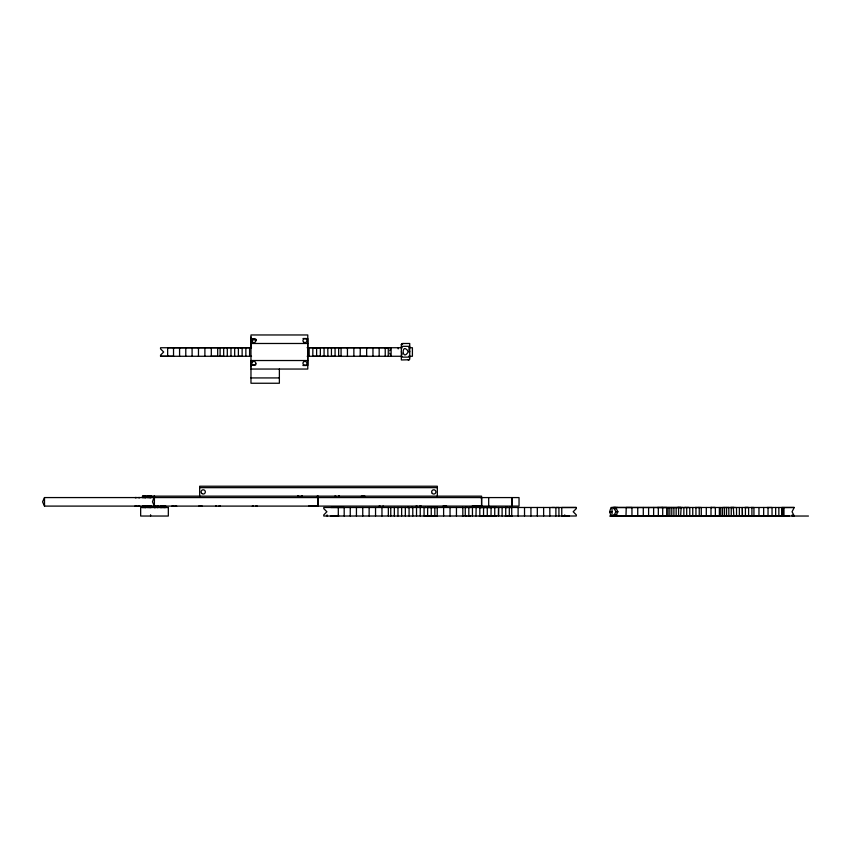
<?xml version="1.0" encoding="UTF-8"?>
<svg xmlns="http://www.w3.org/2000/svg" width="851" height="851" viewBox="0 0 851 851"><rect width="100%" height="100%" fill="white"/><g stroke="black" fill="none" stroke-linecap="round" stroke-linejoin="round"><path stroke-width="1.28" d="M251.513 356.271L160.541 356.271L160.541 355.133L163.669 352.006L160.541 348.878L160.541 347.751L251.524 347.751M250.971 366.919L250.971 360.526L307.775 360.526M250.971 347.038L250.971 337.102M307.775 365.505L307.775 338.517M317.221 496.176L317.997 496.165L318.008 506.1L308.626 506.09M327.071 516.025L327.071 514.887M307.371 347.729L391.109 347.729L391.109 356.271L389.652 353.059M398.204 348.889L398.204 347.74M564.734 516.025L564.734 514.887M631.953 516.025L631.953 507.515L612.029 507.483L612.029 516.004L789.228 516.004L787.228 516.004M637.739 516.025L637.739 507.504M643.292 516.025L643.303 507.504M648.6 516.025L648.6 507.504M653.621 516.025L653.621 507.504M658.334 516.025L658.334 507.504M668.088 516.025L668.088 507.504M669.854 516.025L669.854 507.504M671.79 516.025L671.79 507.504M673.896 516.025L673.896 507.504M676.162 516.025L676.162 507.504M678.577 516.025L678.587 507.504M680.64 516.025L681.151 507.504L626.24 507.483L625.974 516.025M683.864 516.025L683.864 507.504M686.704 516.025L686.704 507.504M689.778 516.025L689.778 507.504M692.757 516.025L692.757 507.504M695.948 516.025L695.948 507.504M706.298 516.025L706.298 507.504M711 516.025L711 507.504M715.372 516.025L715.372 507.504M719.372 516.025L719.372 507.504M720.754 516.025L720.754 507.504M722.52 516.025L722.52 507.504M724.456 516.025L724.456 507.504M726.563 516.025L726.563 507.504M728.828 516.025L728.828 507.504M731.254 516.025L731.254 507.504M731.296 516.025L733.86 516.025L733.317 507.504M736.53 516.025L736.53 507.515M739.37 516.025L739.37 507.515M742.338 516.025L742.338 507.515L742.444 516.025M745.423 516.025L745.423 507.515L748.614 507.504L748.614 516.025L744.657 516.036M751.912 516.025L751.912 507.504M758.964 516.025L758.964 507.515M763.666 516.025L763.666 507.515M768.038 516.025L768.038 507.515M775.655 516.025L775.655 507.504M778.856 516.025L778.856 507.504M782.856 507.504L782.846 516.025L781.643 516.025L781.643 507.504L794.26 507.483L792.047 511.749L794.249 516.004L792.249 516.004L792.249 514.866M615.89 511.759L613.677 516.025L615.688 516.025L617.9 511.759L615.698 507.504L613.688 507.504L615.89 511.759L617.9 511.759M255.736 363.888L255.8 363.366A1.989 1.989 0 0 0 252.821 361.643L252.407 361.962M611.007 516.004L609.635 511.749L611.018 507.483L794.26 507.483M389.652 350.931L391.109 347.74M44.507 497.569L42.55 501.835L44.507 506.1L519.036 506.1L519.036 497.58L44.507 497.569L44.518 506.111M401.353 344.474L402.778 343.506L409.735 343.485L409.735 358.973L408.916 359.76L401.353 359.962L401.353 344.474L403.012 343.485L401.395 344.41M409.384 359.43C410.618 358.548 406.629 360.973 409.161 359.611M401.927 343.836L402.725 343.517M408.916 359.76L408.374 359.941M617.56 507.483L613.411 507.483M330.869 516.025L338.698 516.004L338.304 515.153M338.698 507.483L330.869 507.504M729.084 507.483L722.839 507.483M729.084 516.004L722.839 516.004M325.752 356.25L322.242 356.25M364.866 496.154L361.367 496.154M202.219 506.09L198.719 506.09M310.572 506.111L312.136 506.09M446.584 506.09L443.073 506.09M472.209 506.09L475.709 506.09M492.282 507.483L488.772 507.483M496.41 507.483L492.91 507.483M492.282 516.004L488.772 516.004M496.41 516.004L492.91 516.004M334.762 496.165L335.826 496.165M215.558 506.1L216.622 506.1M379.142 506.1L380.142 506.1M416.065 506.1L417.064 506.1M425.245 507.494L425.84 507.494M462.167 507.483L462.763 507.494M425.245 516.014L425.84 516.014M466.635 516.014L466.891 516.014M316.615 347.751L316.615 356.271L312.806 356.271L312.881 347.751L320.423 347.751M317.487 356.271L320.423 356.271M142.425 497.569L142.425 496.154L481.581 496.165L481.581 497.59L480.804 497.59L481.581 497.59L481.602 506.1L474.145 506.111M383.301 506.1L382.939 506.1M420.224 506.1L420.937 506.1L419.862 506.1M430.691 507.515L433.319 507.504M437.457 507.504L434.818 507.515L434.818 516.025L437.457 516.025M470.465 507.494L469.635 507.483M483.145 507.515L484.57 507.504M481.73 507.504L479.336 507.504L491.091 507.515L491.016 516.025L488.155 516.025M551.756 507.504L554.799 507.504M576.297 507.483L323.763 507.504L323.774 508.643L326.89 511.759L323.774 514.887L323.774 516.025L576.297 516.004L576.297 514.866L573.18 511.738L576.297 508.621L576.297 507.483L561.766 507.504L561.766 516.025L569.202 516.004M680.151 507.504L682.917 507.504M698.501 507.515L701.277 507.504L701.277 516.025L698.501 516.036M684.459 507.483L685.512 507.494M688.842 507.494L687.789 507.483M733.87 507.504L731.307 507.504M710.564 507.483L711.627 507.494M714.957 507.494L713.893 507.483M430.691 516.025L433.319 516.025M462.401 516.014L462.763 516.014M470.465 516.014L470.103 516.014M484.017 516.025L484.57 516.025M684.459 516.014L685.512 516.014M688.842 516.014L687.789 516.014M302.977 338.517L306.573 338.517M250.971 339.23L255.938 339.23M252.29 339.943L256.257 339.943M250.971 343.485L307.775 343.485M401.353 346.325L409.735 346.325M251.385 347.729L167.647 347.751L167.647 356.271M307.232 347.751L402.385 347.74M408.533 347.74L412.405 347.74L412.405 356.271L408.533 356.271M160.541 356.271L173.53 356.271L173.53 347.751M211.197 356.271L217.686 356.271L217.686 347.751M219.76 356.271L223.675 356.271L223.675 347.751M238.323 356.271L240.705 356.271M335.443 356.271L331.443 356.271L331.443 347.751M307.2 356.271L402.385 356.271M401.353 357.122L409.735 357.122M250.971 364.792L255.843 364.792M302.913 365.505L306.562 365.505M250.971 369.047L307.775 369.047L307.775 334.964L250.971 334.964L250.971 383.248L279.373 383.248L279.373 369.047M250.971 377.929L279.373 377.929M199.666 487.655L437.329 487.655M298.903 496.165L297.765 496.165L298.435 496.165M301.169 496.165L302.307 496.165L301.648 496.165M136.798 497.58L135.107 497.58L135.777 497.58M137.968 497.58L139.66 497.58L138.99 497.58M136.798 506.1L135.107 506.1L135.777 506.1M137.968 506.1L139.66 506.1L138.99 506.1M173.721 506.1L172.115 506.1L172.7 506.1M174.891 506.1L176.582 506.1L175.912 506.1M218.888 506.1L220.026 506.1L219.367 506.1M253.545 506.1L252.407 506.1L253.077 506.1M255.811 506.1L256.949 506.1L256.289 506.1M465.497 507.483L467.359 507.494M685.044 507.483L688.257 507.494M711.159 507.483L714.372 507.494M661.621 507.515L666.695 507.504L666.695 516.025L661.621 516.036M677.524 507.504L680.651 507.504M744.657 507.515L747.912 507.504M766.964 507.515L772.038 507.504L772.038 516.025L766.964 516.036M609.635 511.749L612.029 511.749M609.635 516.036L808.45 516.036M677.524 516.025L678.63 516.025M710.787 516.014L711.617 516.014M714.723 516.014L713.893 516.014M240.716 347.751L242.131 347.751L242.131 356.271M341.283 347.751L338.645 347.751L338.645 356.271L341.283 356.271M751.167 507.504L753.943 507.515L753.943 516.025L751.167 516.025M695.246 507.504L699.235 507.515L699.235 516.025L695.246 516.025M730.201 507.504L735.583 507.515M505.175 507.504L507.813 507.515M511.94 507.515L509.313 507.504L509.313 516.025L511.94 516.036M657.323 507.504L662.695 507.515L662.695 516.025L657.323 516.025M677.641 507.504L679.641 507.504M407.235 507.504L408.661 507.504M411.373 507.504L412.788 507.504L412.788 516.025M427.117 507.504L431.031 507.515M435.159 507.515L431.244 507.504L431.244 516.025L435.159 516.036M613.688 508.643L615.698 508.643M613.688 514.887L615.688 514.887M775.293 516.004L783.984 516.025L783.984 507.504M733.307 516.025L733.86 516.025M730.201 516.025L735.583 516.036M483.145 516.025L479.411 516.025L481.73 516.025M505.175 516.025L507.813 516.036M681.162 516.025L682.906 516.025M427.117 516.025L431.031 516.036M483.474 516.025L485.857 516.025M613.401 516.004L617.56 516.004L617.283 515.153M252.407 342.049L252.821 342.368A1.989 1.989 0 0 0 255.8 340.645L255.736 340.134M408.852 349.133L409.735 351.729M402.236 354.314L401.353 351.729M154.425 506.1L152.467 501.835L154.435 496.154L154.382 507.515M318.019 506.1L317.997 496.165M558.926 516.025L558.926 507.504L555.884 507.504L555.884 516.025M388.269 356.271L388.269 347.751L385.226 347.751L385.226 356.271M549.831 507.504L549.831 516.025M543.629 507.504L543.629 516.025M537.321 507.504L537.321 516.025M530.939 507.515L530.939 516.025M524.524 507.515L524.524 516.025M518.11 507.515L518.11 516.025M511.728 507.515L511.728 516.025M505.728 507.504L505.728 516.025M502.101 507.515L502.101 516.025M494.739 507.515L494.739 516.025M488.687 497.58L488.687 506.1M487.283 507.515L487.283 516.025L483.549 516.025L483.549 507.504M481.581 497.59L481.581 506.1M479.826 507.504L479.826 516.025M476.124 507.504L475.996 516.025M472.454 507.504L472.454 516.025M468.827 507.504L468.827 516.025M465.252 507.504L465.252 516.025M462.827 507.504L462.827 516.025M456.455 507.504L456.455 516.025M450.041 507.504L450.041 516.025M443.616 507.504L443.616 516.025M437.329 496.176L437.329 486.229L199.666 486.229L199.666 496.176M437.244 507.504L437.244 516.025M427.617 507.504L427.617 516.025M424.075 507.504L424.075 516.025M420.245 507.504L420.245 516.025M416.522 507.504L416.522 516.025M409.065 507.504L409.065 516.025M405.342 507.504L405.342 516.025M401.64 507.504L401.64 516.025M397.97 507.504L397.97 516.025M394.343 507.504L394.343 516.025M390.769 507.504L390.769 516.025M388.343 507.504L388.343 516.025M381.961 507.515L381.961 516.025M379.163 347.751L379.163 356.271M375.546 507.504L375.546 516.025M372.961 347.751L372.961 356.271M369.132 507.504L369.132 516.025M366.653 347.751L366.653 356.271L360.175 356.271L360.281 347.751M362.749 507.504L362.749 516.025M356.441 507.504L356.441 516.025M353.867 347.751L353.867 356.271M350.25 507.504L350.25 516.025M347.442 347.751L347.442 356.271M344.187 516.025L344.187 507.515L338.304 507.504L338.304 516.025M341.07 347.751L341.07 356.271M335.071 347.751L335.071 356.271M327.773 347.751L327.901 356.271M324.071 347.751L324.071 356.271M320.348 347.751L320.348 356.271M309.168 347.751L309.168 356.271M249.588 347.751L249.588 356.271M245.865 347.751L245.865 356.271M238.397 347.751L238.397 356.271M234.674 347.751L234.674 356.271M230.972 347.751L230.972 356.271M227.302 347.751L227.302 356.271M220.101 347.751L220.101 356.271M211.303 347.751L211.303 356.271M204.889 347.751L204.889 356.271M198.474 347.751L198.474 356.271M192.092 347.751L192.092 356.271M185.784 347.751L185.784 356.271M179.582 347.751L179.582 356.271M165.785 506.09L165.785 507.515M165.498 506.09L165.498 507.515M165.211 506.09L165.211 507.515M164.934 506.09L164.934 507.515M164.668 506.09L164.668 507.515M164.413 506.09L164.434 507.515M164.169 506.09L164.275 507.515M164.105 507.515L163.945 506.09L163.924 507.515M163.711 506.09L163.711 507.515M163.286 506.09L163.286 507.515M162.881 506.09L162.881 507.515M162.498 506.09L162.498 507.515M162.158 506.09L162.158 507.515M161.85 506.09L161.85 507.515M161.573 506.09L161.573 507.515M161.328 506.09L161.328 507.515M161.116 506.09L161.116 507.515M160.935 506.09L160.935 507.515M160.786 506.09L160.786 507.515M160.669 506.09L160.584 507.515M160.477 506.09L160.52 507.515M158.956 506.09L158.956 507.515M157.924 506.09L157.914 507.515M157.818 506.09L157.733 507.515M157.626 506.09L157.626 507.515M157.488 506.09L157.488 507.515M157.318 506.09L157.318 507.515M156.02 506.09L156.02 507.515M155.69 506.09L155.69 507.515M155.403 506.09L155.403 507.515M155.148 506.09L155.148 507.515M154.935 506.09L154.935 507.515M154.754 506.09L154.754 507.515M154.605 506.09L154.605 507.515M154.254 496.154L154.18 497.569M154.191 506.09L154.308 507.515M154.169 496.154L154.169 497.569M154.169 506.09L154.169 507.515M151.723 496.154L151.723 497.569M151.723 506.09L151.723 507.515M150.978 496.154L150.861 497.569M150.861 506.09L150.978 507.515M150.787 496.154L150.68 497.569M150.68 506.09L150.787 507.515M150.553 496.154L150.553 497.569M150.553 506.09L150.553 507.515M150.584 514.759L150.584 516.036M150.393 496.154L150.393 497.569M150.393 506.09L150.393 507.515M150.201 496.154L150.201 497.569M150.201 506.09L150.201 507.515M149.978 496.154L149.978 497.569M149.978 506.09L149.978 507.515M149.723 496.154L149.723 497.569M149.723 506.09L149.723 507.515M149.425 496.154L149.425 497.569M149.425 506.09L149.425 507.515M149.095 496.154L149.095 497.569M149.095 506.09L149.095 507.515M148.723 496.154L148.723 497.569M148.723 506.09L148.723 507.515M148.319 496.154L148.319 497.569M148.319 506.09L148.319 507.515M147.638 497.569L147.34 496.154M147.638 506.09L147.34 507.515M147.17 496.154L147.202 497.569M147.202 506.09L147.17 507.515M145.925 496.154L145.978 497.569M145.968 506.09L145.851 507.515M145.744 496.154L145.744 497.569M145.744 506.09L145.744 507.515M145.617 496.154L145.617 497.569M145.617 506.09L145.617 507.515M145.457 496.154L145.457 497.569M145.457 506.09L145.457 507.515M145.255 496.154L145.255 497.569M145.255 506.09L145.255 507.515M145.032 496.154L145.032 497.569M145.032 506.09L145.032 507.515M144.776 496.154L144.776 497.569M144.776 506.09L144.776 507.515M144.5 496.154L144.5 497.569M144.5 506.09L144.5 507.515M144.191 496.154L144.191 497.569M144.191 506.09L144.191 507.515M143.851 496.154L143.851 497.569M143.851 506.09L143.851 507.515M143.489 496.154L143.489 497.569M143.489 506.09L143.489 507.515M143.117 496.154L143.117 497.569M143.117 506.09L143.117 507.515M142.713 496.154L142.713 497.569M142.713 506.09L142.713 507.515M142.425 506.09L142.425 507.515M255.8 363.366A1.989 1.989 0 0 1 252.821 365.09A1.989 1.989 0 0 1 252.821 361.643M252.821 342.368A1.989 1.989 0 0 1 252.821 338.921A1.989 1.989 0 0 1 255.8 340.645M408.384 351.612C401.895 362.834 401.012 340.943 408.384 351.612M339.23 496.165L338.57 496.165L339.23 496.165M318.008 497.59L317.221 497.59L318.008 497.59M168.328 507.515L140.66 507.515L140.66 516.036L168.328 516.036L168.328 507.515M511.951 506.1L511.94 497.59L511.94 506.1M498.558 516.025L498.558 507.515L498.441 516.025M201.708 493.42A2.127 2.127 0 0 0 205.272 492.463A2.127 2.127 0 0 0 202.666 489.857A2.127 2.127 0 0 0 201.708 493.42M432.276 493.42A2.127 2.127 0 0 0 435.84 492.463A2.127 2.127 0 0 0 433.233 489.857A2.127 2.127 0 0 0 432.276 493.42M303.945 365.09A1.989 1.989 0 0 0 306.924 363.366A1.989 1.989 0 0 0 303.945 361.643A1.989 1.989 0 0 0 303.945 365.09M303.945 342.368A1.989 1.989 0 0 0 306.924 340.645A1.989 1.989 0 0 0 303.945 338.921A1.989 1.989 0 0 0 303.945 342.368"/></g></svg>
